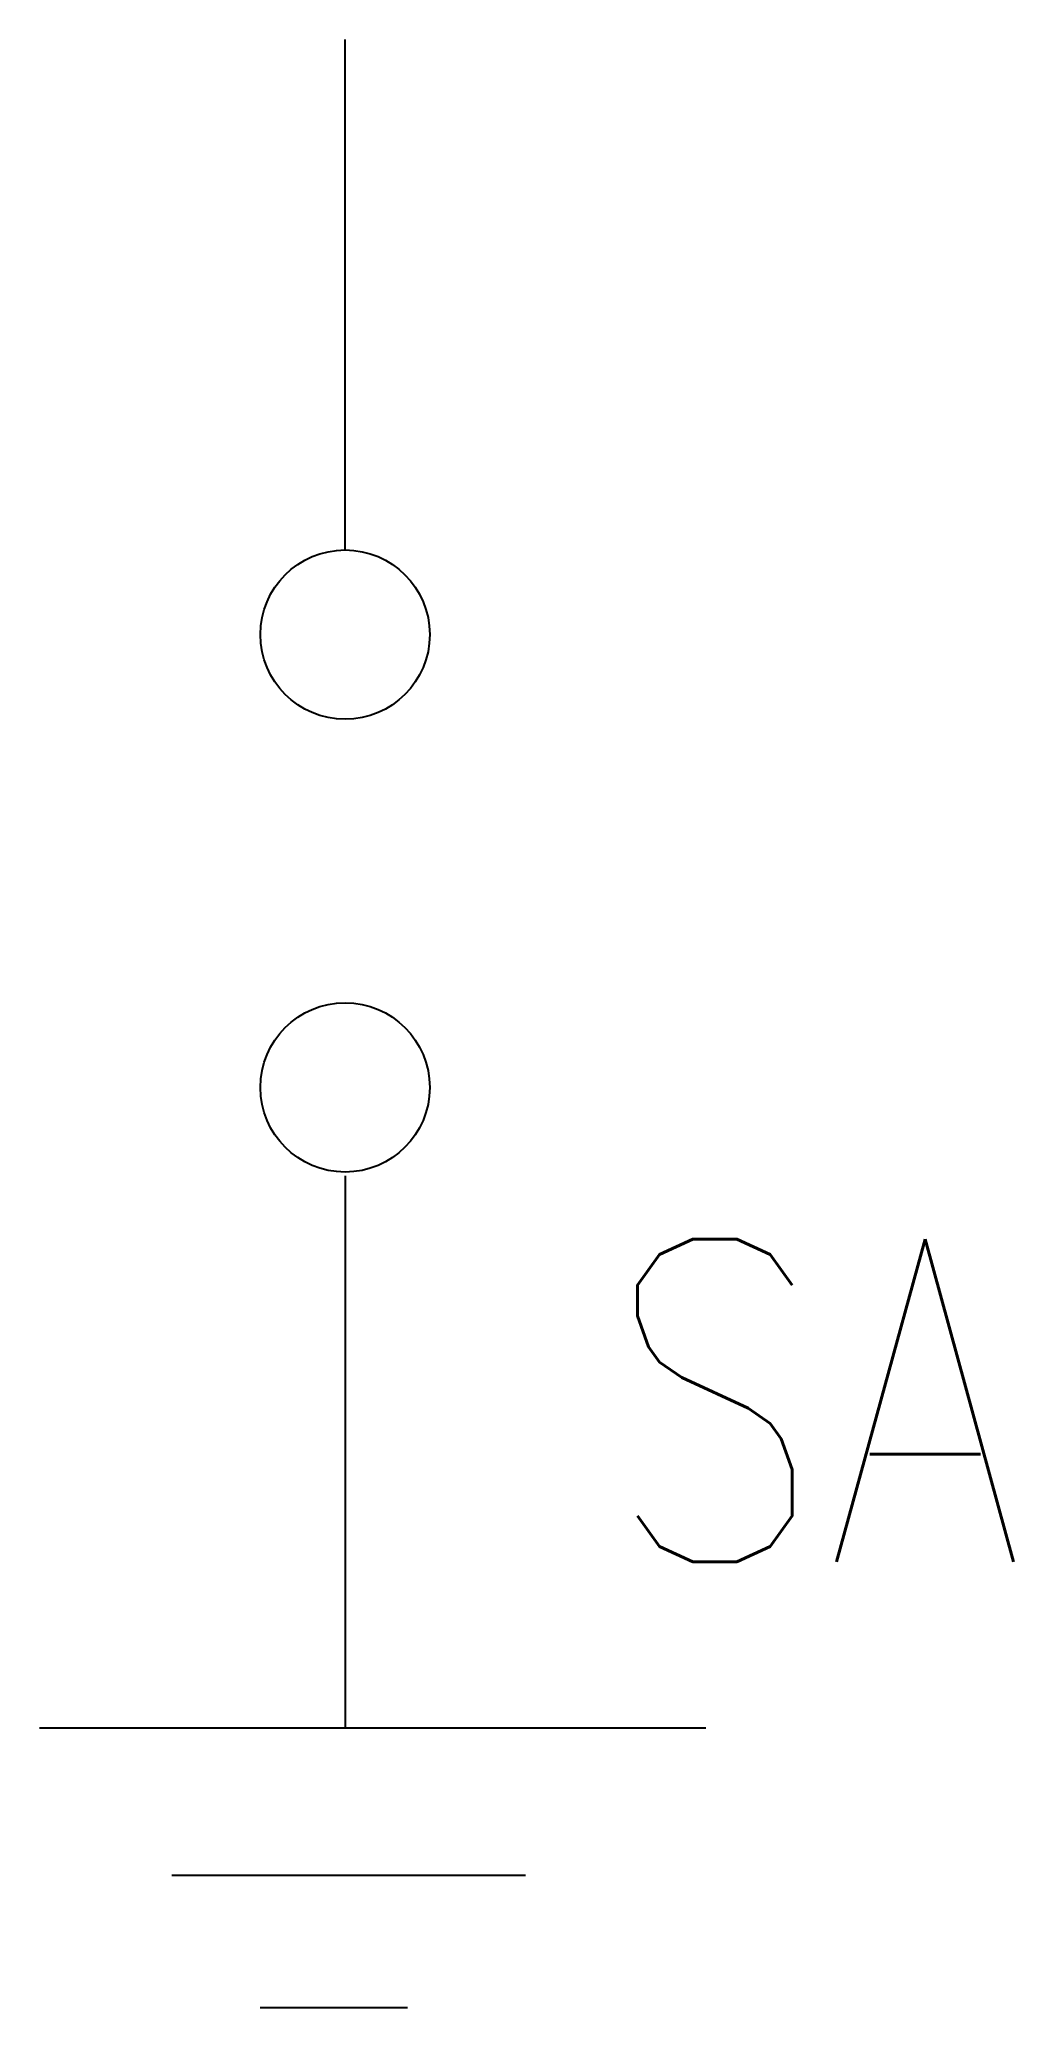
# Model space of a CAD drawing. Extents: x -0.089 to 0.194, y -0.572 to 0.
import ezdxf

# ---------------------------------------------------------------- set-up
doc = ezdxf.new("R2010")
doc.units = 0
doc.header["$LTSCALE"] = 0.25
doc.header["$MEASUREMENT"] = 0
doc.layers.get('0').update_dxf_attribs({"linetype": 'CONTINUOUS'})
doc.styles.get("Standard").update_dxf_attribs({"font": 'ROMANS.shx', "width": 0.8, "height": 0.09375})

msp = doc.modelspace()

# ---------------------------------------------------------------- linework, layer by layer
for p, q in [((0, -0.14837), (0, 0)), ((0, -0.3302), (0, -0.49063)), ((-0.0888, -0.49063), (0.10479, -0.49063)), ((-0.0503, -0.53342), (0.05238, -0.53342)), ((-0.02463, -0.57192), (0.01816, -0.57192))]:
    msp.add_line(p, q)
for centre in [(0, -0.17297), (0, -0.30453)]:
    msp.add_circle(centre, 0.0246)

# ---------------------------------------------------------------- texts
at = {"color": 4, "width": 0.8}
msp.add_text('SA', height=0.09375, dxfattribs=at).set_placement((0.07528, -0.44237))

doc.saveas('drawing.dxf')
